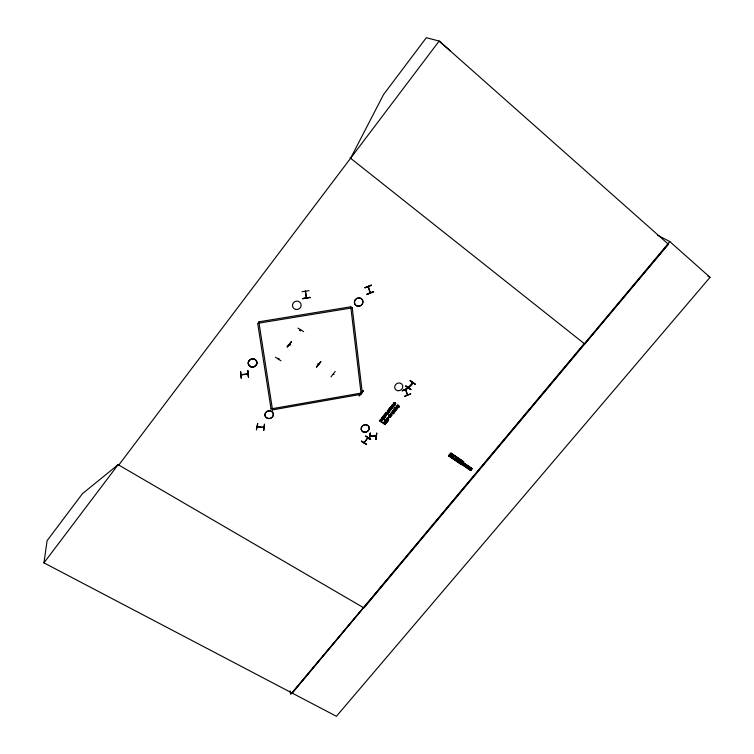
<?xml version="1.0" encoding="UTF-8"?>
<svg xmlns="http://www.w3.org/2000/svg" width="754" height="754" viewBox="0 0 754 754"><rect width="100%" height="100%" fill="white"/><g stroke="black" fill="none" stroke-linecap="round" stroke-linejoin="round"><path stroke-width="1.13" d="M305.794 291.817L305.342 291.675M397.311 405.398L397.688 406.038M386.218 421.561L386.793 422.099L387.264 421.316M394.964 402.881L394.653 403.824L395.416 403.814A1.093 0.99 -30.9 0 0 395.548 403.343L395.473 403.183A1.093 0.99 -30.9 0 1 395.341 403.673L394.681 403.908M385.021 421.477L385.096 421.005M405.803 385.954L410.902 389.592L405.831 386.133M387.386 421.269L387.697 421.477M386.849 419.299L387.368 418.253L387.81 419.912M393.767 403.588L393.871 403.22M381.628 420.836L381.015 420.025M389.356 410.789C389.45 412.947 386.661 409.545 388.923 410.449M385.822 413.277L386.048 413.805M382.363 417.33C381.194 417.179 385.303 418.894 383.777 417.085M386.057 415.35L385.577 415.831M391.58 414.954L390.94 415.501L389.752 414.691M306.605 297.792L305.436 291.251M392.259 412.419L392.504 411.778L392.24 412.353M397.999 404.973L397.396 405.539M389.884 416.067C391.006 418.659 387.245 415.124 389.959 416.208M388.461 418.649A1.093 0.98 -29.3 0 1 388.338 419.12C387.867 419.959 387.33 416.293 386.529 419.111M394.738 403.956L394.898 402.73M385.907 421.816L386.199 420.581L385.256 420.939M394.86 408.875L395.737 408.112M369.14 439.092L370.327 433.05L369.403 438.96M369.394 439.082L370.252 433.022M370.572 436.001L370.384 435.68M376.076 435.887L376.284 436.453L375.765 436.123M376.237 439.328L376.68 433.145L375.86 439.196M375.944 439.309L376.661 433.145M657.469 235.144L669.806 241.572L710.042 277.321L336.416 716.3L43.958 562.861L47.097 540.665L82.44 493.681L118.133 464.662L118.783 465.039L439.158 41.055L450.402 50.886M393.88 403.55L394.361 402.796L394.531 403.541M256.417 429.78L257.717 423.456L256.435 429.761M258.009 426.481L257.34 426.877L257.387 426.293M263.843 427.471L263.815 426.934L263.909 427.499L257.34 426.566M263.372 427.433L263.353 426.858M289.97 344.795L290.017 344.408M263.58 430.44L264.494 424.097L263.843 430.468M388.508 416.274L388.564 416.755M397.886 407.198L396.943 407.65L397.829 407.386M397.952 407.433L397.801 406.953M384.531 417.716L384.351 417.113M390.572 416.576L389.337 417.414M333.843 374.531L333.664 374.21M390.214 408.96C389.055 410.044 389.073 408.734 390.289 409.102M275.464 357.189L280.959 360.789M278.471 359.017L278.82 358.508L278.414 358.81M300.318 330.403L300.582 329.969L300.054 330.309M392.551 411.213C393.381 412.749 395.03 411.307 392.608 411.656M385.124 421.373L385.586 420.355L386.274 420.723M392.297 405.539L393.032 404.606L392.382 405.294M364.003 442.702L367.811 437.518M396.519 407.094L396.953 405.954L396.142 407.339L397.688 407.895L398.187 407.047L397.65 406.387L396.745 407.509L397.726 406.529M412.645 382.825L412.174 382.457M381.156 418.998L381.92 417.829L381.288 419.516M391.967 405.567C393.635 403.673 391.279 404.879 392.231 406.246M379.79 420.43L380.44 419.648L381.496 419.997M387.622 410.704L388.659 409.903L389.799 410.845M389.677 411.147C389.394 415.105 385.322 408.819 389.498 410.412M395.256 408.988C397.565 408.791 396.491 410.572 394.794 408.885M470.524 470.458L472.079 468.602L463.691 462.862L462.127 464.728L470.543 470.439L470.977 469.921L462.447 464.21L462.136 464.718M463.418 463.201L471.646 469.139C472.73 467.433 469.553 471.297 470.986 469.893L462.447 464.21M386.585 420.647L386.35 421.552M461.618 464.219L462.013 463.729L449.29 455.03L448.979 455.416L461.731 464.087L448.668 455.595L461.618 464.219L461.307 464.577L448.602 455.887M462.937 462.636L463.644 461.778L450.93 453.069L448.687 455.604L461.448 464.313M463.38 462.108L450.656 453.427M448.894 455.52L461.571 464.266M463.248 462.268L450.364 453.663M450.93 453.079L463.644 461.797M387.377 419.384L387.368 418.253M394.361 403.579L394.389 404.106M386.199 420.704L385.916 421.938M387.669 421.156L386.943 422.372L385.841 421.797M386.274 421.411L386.35 421.957M380.949 420.11L380.082 420.713L380.732 419.931L381.628 420.741L380.996 421.335L381.515 420.789M394.842 402.73C392.938 403.786 393.475 402.344 394.973 402.862M387.914 410.996L388.649 410.355M385.954 420.119C384.182 421.901 384.597 420.035 386.265 420.176M395.464 407.999C391.929 407.688 398.734 409.139 395.473 409.177M385.897 413.418C386.934 411.401 387.82 415.972 385.812 413.381M386.887 419.007L387.443 418.395M387.735 419.771L388.762 418.828L387.858 419.771M395.473 403.183L395.115 404.257L394.295 403.786M395.765 403.381L395.2 404.398L394.37 404.116M389.375 410.977L388.753 411.477L387.839 410.855M389.724 410.996L388.979 411.627M390.77 408.998C390.138 406.594 387.537 410.063 389.724 409.742C391.609 408.244 389.309 411.684 390.553 409.205M394.879 408.734L395.596 408.093M384.106 417.527L383.475 417.999L382.287 417.188M386.321 415.256L385.426 415.822M382.881 419.394L382.778 418.819M381.505 418.847L382.212 418.027L381.562 418.724M386.472 421.298L386.576 420.44M393.946 405.784L392.711 406.434M397.424 405.435L397.839 404.945M394.436 403.72L394.521 403.249M278.113 358.602L278.358 359.111L278.697 358.339M386.632 418.819L387.481 418.102M394.389 408.706C393.098 406.717 397.999 407.603 396.906 408.998M394.106 408.517L395.228 407.575L397.198 408.772M350.591 158.265L383.503 94.618L426.34 37.7L439.158 41.055L668.261 244.117L363.975 607.941L118.133 464.662M363.928 442.334L364.239 442.852L368.122 437.565M408.489 387.038L408.922 387.471L408.668 387.038M412.589 382.872L412.315 382.391M461.797 463.889L449.12 455.143M462.004 463.748L449.271 455.077M463.041 462.419L450.308 453.635M366.567 444.511L361.364 441.363M361.515 441.175L366.585 444.455L361.534 441.118M391.882 407.782L391.562 408.527M393.117 407.037L392.193 407.311M395.643 409.903C389.432 410.157 396.868 411.26 395.925 410.082M387.528 421.524L386.237 422.259M392.985 411.354L393.531 410.77L393.23 411.759M368.169 286.652L369.96 292.684M369.818 292.25L370.318 292.307L369.865 292.156M387.273 413.635L386.189 413.861M385.935 413.324L386.519 412.928L387.433 413.55M387.188 421.514L386.378 421.92M392.683 411.241C394.842 408.338 395.841 415.228 393.136 410.506M388.659 416.246L389.988 415.812M384.399 417.697C382.259 418.432 388.301 421.373 382.071 417.462M385.944 415.294L385.652 415.972L386.331 415.02M383.041 419.639L383.126 418.762M369.922 435.982L370.337 435.982M375.624 436.189L375.718 436.462M43.958 562.861L118.19 464.596M395.982 410.27L395.313 410.647L393.88 409.582M395.596 409.978L395.011 410.355M297.934 328.113L303.636 331.656M291.609 341.741L287.086 346.915L291.525 341.6M300.365 330.704L300.676 329.894M331.006 376.812L335.181 371.486M414.992 384.286L410.289 380.629M379.582 420.789L381.797 422.297M383.089 416.199L384.201 417.037M383.4 415.812L385.068 417.037M383.937 415.143L385.831 416.095L384.154 414.87M384.964 413.871L386.378 415.039M385.558 413.692C385.567 410.61 390.186 415.445 387.358 413.409M389.903 407.735L391.797 408.696L390.12 407.462M390.77 406.66L392.655 407.622L390.987 406.387M392.891 404.021L395.19 405.69M360.553 393.164L361.072 393.494L360.912 392.891M363.155 390.685L359.102 395.991L363.494 390.996M385.859 414.135L385.473 413.249L386.265 412.249M382.617 418.263C381.138 421.345 382.089 417.282 383.126 418.762M393.428 404.832C391.571 407.914 393.56 403.465 394.059 405.775M412.41 382.627L408.168 387.537M408.498 387.858C392.014 394.908 412.843 388.112 412.608 382.825M385.247 417.094L385.605 417.424L385.492 416.783M383.701 418.159L384.361 419.111M383.041 423.013L385.162 424.134L384.276 421.486L386.397 422.919L384.502 422.052L385.237 424.596L383.041 423.013L385.237 424.596M391.524 414.879C388.385 412.033 394.078 416.067 390.94 415.501M370.685 439.441L365.567 435.935L370.629 439.271M409.969 380.779L415.284 384.163L410.28 380.619M397.028 407.791L397.886 407.085M387.339 420.355L388.451 420.798L387.499 420.157M393.663 413.776C394.436 414.455 390.327 411.788 392.58 411.92M393.918 412.834L393.286 413.183M398.414 406.83L398.564 406.651M398.923 406.387L399.328 405.888M391.345 415.774L391.816 414.615M399.243 407.113L397.603 405.906M449.978 456.49L452.004 454.04M456.82 461.165L458.771 458.639M459.978 459.506L457.904 461.853M459.252 462.824L461.203 460.298M460.11 463.408L462.061 460.882M462.692 463.955L463.031 463.418M463.05 465.114L464.398 463.503M466.707 467.621L468.046 466.01M468.309 468.715L469.657 467.103M469.158 469.299L470.505 467.687M292.147 692.926L584.256 343.598M292.194 693.133L669.806 241.572M363.456 607.639L290.733 694.293L289.979 690.881M668.43 244.268L584.736 343.984L349.979 157.775M382.73 419.365L382.137 419.592M382.721 419.601L382.608 418.659L382.099 419.884M390.553 409.281L389.441 409.978L388.8 409.431M370.016 435.963L376.199 435.953M257.453 426.576L258.057 426.67M263.891 427.471L257.293 426.849L257.237 426.34M389.95 410.157L390.977 409.733L390.685 408.866M463.559 462.947L471.966 468.677M462.57 464.2L470.816 470.11M360.648 392.919L361.128 393.211M392.353 407.264L392.759 406.698M402.447 390.685L408.583 388.103M404.54 396.302L410.732 393.833L404.615 396.434M386.934 414.323L387.245 414.163A0.952 0.858 -29.6 0 0 387.575 413.56L388.263 414.031M462.343 464.473L470.703 470.251M364.974 287.736L371.524 285.342M365.011 287.811L371.439 285.069L364.927 287.67M393.154 406.18L393.663 405.558M241.723 374.729L241.846 374.512M247.812 373.475L247.934 374.069L247.896 373.532M393.268 411.618L393.965 411.071L393.022 411.561M240.583 371.684L241.233 378.159M389.375 408.385L388.857 409.469M393.305 410.619L392.636 411.693M383.786 418.3L384.427 417.226M241.789 374.992L241.676 374.399M247.934 374.069L241.129 374.549L241.308 375.068L241.054 374.559M333.306 374.201L333.786 374.531M318.603 364.173L318.311 364.191M386.755 414.361L387.32 414.304A0.952 0.858 -29.6 0 0 387.66 413.701M270.997 408.904L362.297 392.872L352.222 307.679M272.486 409.874L361.157 394.295L350.751 306.614M387.528 417.961L387.773 419.497L388.414 419.262A1.093 0.98 -29.3 0 0 388.546 418.79M258.811 321.817L350.855 306.784M257.651 323.334L352.335 307.849M309.885 297.34C294.051 300.667 308.622 296.953 309.979 297.745M302.938 298.433L309.932 297.396M302.062 291.713L309.036 290.667M247.962 373.767L241.299 375.03M241.205 378.178L240.649 371.552M247.614 370.516L248.49 377.075L247.972 370.582M395.831 409.667L396.906 408.885M386.84 414.502L385.963 414.135M392.947 406.18L393.588 405.398M369.96 436.189L376.029 436.189M367.801 438.385L367.528 437.867M386.642 414.502L385.784 413.993M381.901 419.846L382.9 419.789L383.164 418.904M389.667 416.057C387.518 416.085 390.798 418.404 390.204 416.387M386.039 419.997L386.566 420.402M368.414 286.643L370.28 292.646M395.718 409.771L394.851 409.036M392.514 406.359L393.861 406.218L393.579 404.936M393.022 406.321L393.673 405.539M389.139 417.339L390.308 417.358L390.421 416.076M381.298 419.884L379.705 420.393M707.997 276.2L710.042 277.321M287.302 346.991L291.534 341.6M389.224 417.48L388.546 416.783M379.498 420.647L381.722 422.155M382.693 418.404L383.202 418.904M384.361 421.627L386.472 423.06M380.007 420.572L382.014 422.023M384.738 414.144L386.067 415.275M383.701 415.68L385.294 416.764M382.872 416.462L384.172 417.518M389.055 411.769L389.846 412.315M387.33 410.93L389.545 412.447M463.39 462.975L471.9 468.818M390.638 413.842L391.797 414.643M390.336 413.974C392.514 414.38 391.401 416.858 389.837 414.832M462.259 464.341L470.788 470.147M389.535 414.964L391.203 416.189M385.04 414.012L386.425 415.275M389.63 408.64L389.592 408.112M392.457 412.523L393.965 413.644M393.663 409.856L395.247 410.939M399.46 406.84L397.65 405.407M397.65 406.387C399.808 409.064 394.248 407.839 396.953 405.954M289.64 344.144L290.13 344.729L289.479 344.126M289.479 344.569L289.979 344.917L289.423 344.531M410.902 389.592L405.85 386.076M381.411 419.855L381.901 420.412M390.11 415.784L390.647 416.547M390.365 416.067L388.828 415.784L389.026 417.367M381.797 419.516L381.401 418.828M392.608 406.095L392.221 405.52M320.789 361.76L316.586 367.057M381.59 419.987C382.495 421.269 380.647 422.061 381.882 420.421M391.901 412.523L392.994 413.315M381.675 419.422L381.401 418.941M396.698 407.546L396.434 407.075M368.612 287.133L368.15 287.067M394.314 411.316L393.701 412.268M367.179 294.484L366.981 294.022L373.513 291.647M389.554 410.412L389.818 410.996M471.071 468.074L469.685 469.619M411.891 382.815L412.184 383.315M463.342 461.768L461.325 464.191M407.311 394.832L405.464 389.573M457.489 457.753L455.463 460.185M408.197 387.396L408.621 388.178M407.622 394.71L405.68 389.479M397.311 406.312L396.519 407.217M392.259 408.103L391.797 408.696M394.059 412.589L394.71 411.316M392.259 411.618L391.986 412.655M390.308 410.478L390.902 409.083M392.099 406.095L391.882 405.614M305.332 291.053L306.152 297.66M367.952 437.443L368.216 437.904M318.047 363.682L317.905 363.862M300.639 330.045L300.478 329.762M300.045 330.214L300.299 330.714M367.075 294.211L373.588 291.741L367.16 294.465M263.269 426.915L263.372 427.461M247.331 373.55L247.453 374.144L247.218 373.701M257.859 426.33L257.802 426.641M258.876 321.996L272.562 410.091M257.717 323.513L271.063 409.12M247.585 370.516L248.49 377.075M467.31 467.018C468.046 468.517 468.517 465.614 467.31 467.018M320.742 361.713L316.52 367.019L320.723 361.722M468.856 466.528L467.555 468.196L468.903 466.585M296.247 309.508A4.373 4.175 -24 0 0 300.818 303.57A4.373 4.175 -24 0 0 293.363 302.882A4.373 4.175 -24 0 0 296.247 309.508M250.988 366.83A4.373 4.081 -13.7 0 0 256.897 362.24A4.373 4.081 -13.7 0 0 249.876 359.837A4.373 4.081 -13.7 0 0 250.988 366.83M250.978 366.764A4.345 4.062 -13.7 0 0 256.86 362.203A4.345 4.062 -13.7 0 0 249.876 359.818A4.345 4.062 -13.7 0 0 250.978 366.764A4.335 4.053 -13.7 0 0 256.85 362.203A4.335 4.053 -13.7 0 0 249.885 359.828A4.335 4.053 -13.7 0 0 250.988 366.755M398.055 390.723A4.156 3.77 -32.3 0 0 402.532 385.171A4.156 3.77 -32.3 0 0 395.614 384.653A4.156 3.77 -32.3 0 0 398.055 390.723M364.54 432.212A4.109 3.695 -26.8 0 0 368.923 426.773A4.109 3.695 -26.8 0 0 362.033 426.33A4.109 3.695 -26.8 0 0 364.54 432.212M364.597 432.325A4.119 3.695 -26.8 0 0 368.989 426.877A4.119 3.695 -26.8 0 0 362.08 426.434A4.119 3.695 -26.8 0 0 364.597 432.325M267.576 418.357A4.251 3.874 -16.3 0 0 273.334 413.927A4.251 3.874 -16.3 0 0 266.548 411.712A4.251 3.874 -16.3 0 0 267.576 418.357A4.241 3.864 -16.3 0 0 273.325 413.927A4.241 3.864 -16.3 0 0 266.558 411.722A4.241 3.864 -16.3 0 0 267.585 418.357M358.037 306.256A4.335 4.081 -35.8 0 0 362.646 300.375A4.335 4.081 -35.8 0 0 355.37 299.687A4.335 4.081 -35.8 0 0 358.037 306.256M357.999 306.237A4.364 4.109 -35.8 0 0 362.636 300.318A4.364 4.109 -35.8 0 0 355.322 299.621A4.364 4.109 -35.8 0 0 357.999 306.237"/></g></svg>
